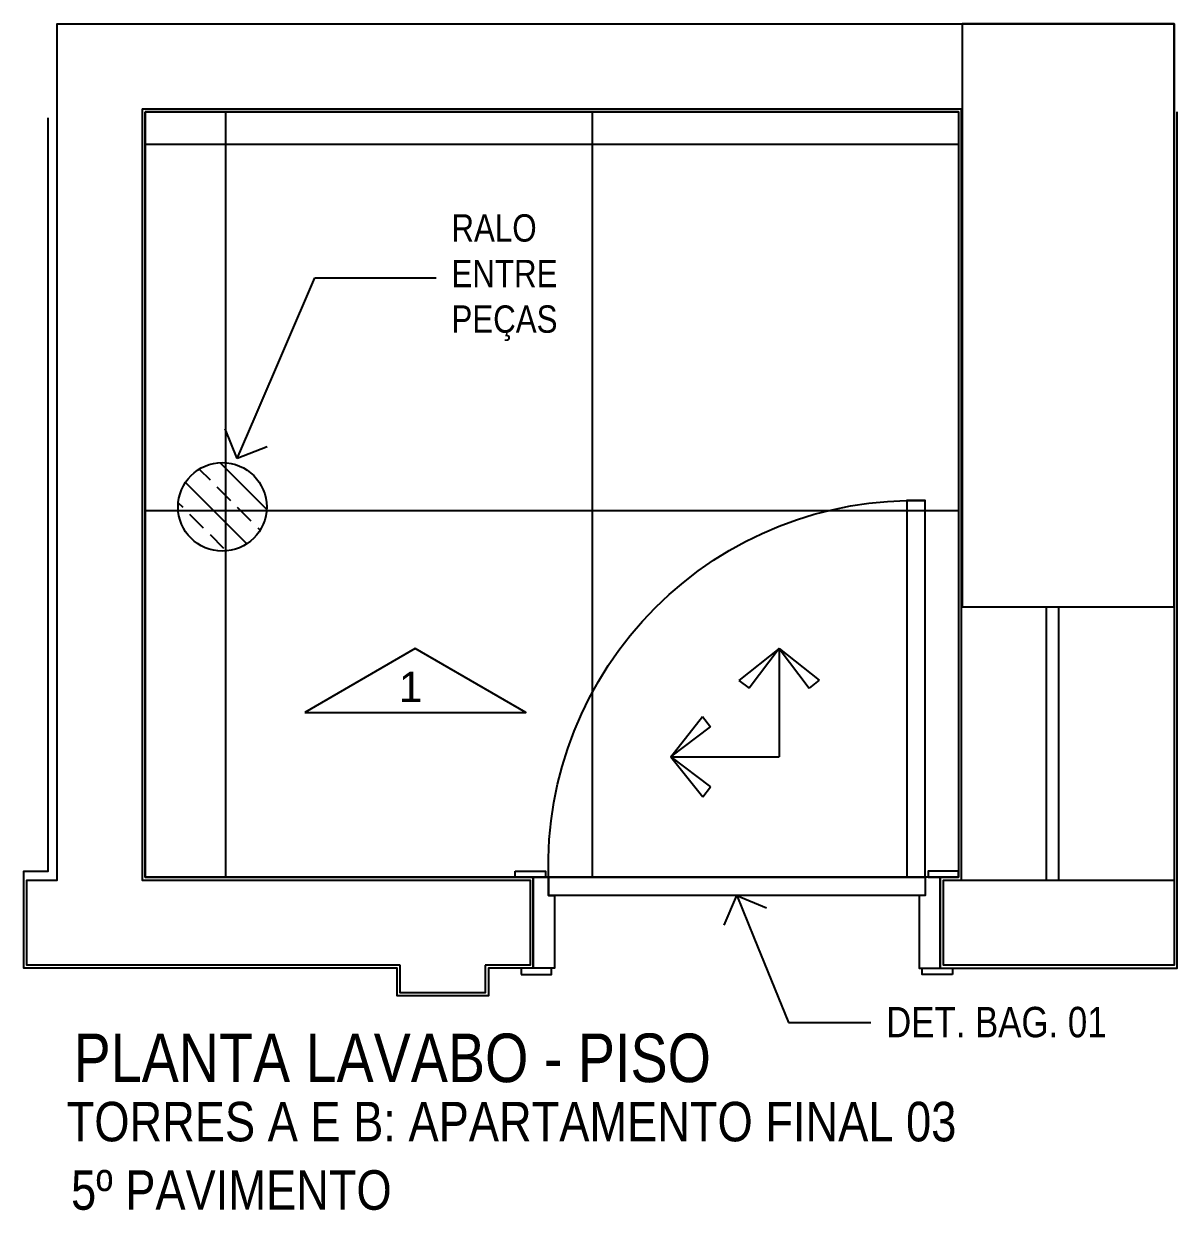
# Model space of a CAD drawing. Header units: metres. Extents: x 3 to 168, y -142 to 28.
# Drawn here: x 63.332 to 65.231, y -80.674 to -78.721 of the extents above; entities that cross this region are included whole.
import ezdxf
from ezdxf import colors
from ezdxf.entities.mleader import LeaderData, LeaderLine
from ezdxf.math import Vec2, Vec3

# ---------------------------------------------------------------- set-up
doc = ezdxf.new("R2010")
doc.units = ezdxf.units.M
doc.linetypes.add('DASHEDX2', pattern=[1.5, 1, -0.5])
for name, color, linetype in [('ARQ-ALV ACAB', 4, 'Continuous'), ('ARQ-ALV OSSO', 5, 'Continuous'), ('ARQ-AUX1', 1, 'Continuous'), ('ARQ-AUX2', 2, 'Continuous'), ('ARQ-CAX @ 1', 1, 'Continuous'), ('ARQ-CERÂMICA', 7, 'Continuous'), ('ARQ-PRJ', 7, 'DASHEDX2'), ('ARQ-SIM', 1, 'Continuous'), ('ARQ-TXT', 2, 'Continuous')]:
    doc.layers.add(name, color=color, linetype=linetype)
doc.styles.add('Adesa', font='ARIALN.TTF')
doc.styles.add('Arial', font='arial.ttf')

# ---------------------------------------------------------------- blocks, each defined once
blk = doc.blocks.new('VISTA')
at = {"layer": 'ARQ-SIM'}
blk.add_lwpolyline([(-0.00525, -0.009093), (-0.00525, 0.009093), (0, 0)], close=True, dxfattribs=at)
at = {"layer": 'ARQ-SIM', "color": 5, "style": 'Adesa'}
blk.add_attdef('4', (-0.001899, -0.001351), '', height=0.0025, rotation=90, dxfattribs=at)
blk = doc.blocks.new('*U186')
for points in [[(-0.665, 0.01), (-0.615, 0.01), (-0.615, 0), (-0.665, 0)], [(0.045, 0.01), (-0.005, 0.01), (-0.005, 0), (0.045, 0)], [(-0.675, -0.16), (-0.625, -0.16), (-0.625, -0.15), (-0.675, -0.15)], [(0, -0.15), (0, -0.77), (-0.03, -0.77), (-0.03, -0.15)], [(0.055, -0.16), (0.005, -0.16), (0.005, -0.15), (0.055, -0.15)]]:
    blk.add_lwpolyline(points, close=True)
for points in [[(-0.66, -0.15), (-0.62, -0.15), (-0.62, -0.12), (-0.61, -0.12), (-0.61, 0), (-0.645, 0), (-0.645, -0.15)], [(0.04, -0.15), (0, -0.15), (0, -0.12), (-0.01, -0.12), (-0.01, 0), (0.025, 0), (0.025, -0.15)]]:
    blk.add_lwpolyline(points)
at = {"layer": 'ARQ-PRJ'}
blk.add_arc((-0.0179, -0.1679), 0.6024, 178.2986, 271.7014, dxfattribs=at)
blk = doc.blocks.new('PL RALO')
at = {"layer": 'ARQ-AUX2'}
h = blk.add_hatch(dxfattribs=at)
h.set_pattern_fill('BRASS', color=8, scale=0.01, angle=315)
h.set_pattern_definition([(315, (-278.116365, 1040.018154), (0.0449012806, 0.0449012806), []), (315, (-278.093914, 1040.040605), (0.0449012806, 0.0449012806), [0.03175, -0.015875])])
edge = h.paths.add_edge_path()
edge.add_arc((0, 0), 0.0729, 270, 630)
blk.add_circle((0, 0), 0.0729, dxfattribs=at)
blk = doc.blocks.new('Seta para pag.piso')
for p, q in [((0, 0.1126), (-0.0418, 0.0796)), ((0, 0.1126), (-0.0312, 0.0715)), ((0, 0.1126), (0, 0)), ((0, 0.1126), (0.0418, 0.0795)), ((0, 0.1126), (0.0312, 0.0715)), ((-0.0418, 0.0796), (-0.0312, 0.0715)), ((0.0418, 0.0795), (0.0312, 0.0715)), ((-0.1126, 0), (-0.0795, 0.0418)), ((-0.0795, 0.0418), (-0.0715, 0.0312)), ((-0.1126, 0), (-0.0715, 0.0312)), ((-0.1126, 0), (0, 0)), ((-0.1126, 0), (-0.0796, -0.0418)), ((-0.1126, 0), (-0.0715, -0.0312)), ((-0.0796, -0.0418), (-0.0715, -0.0312))]:
    blk.add_line(p, q)
blk = doc.blocks.new('_Open90')
at = {"color": 0, "linetype": 'ByBlock', "lineweight": -2}
for p, q in [((-0.5, 0.5), (0, 0)), ((0, 0), (-1, 0)), ((0, 0), (-0.5, -0.5))]:
    blk.add_line(p, q, dxfattribs=at)
blk = doc.blocks.new('AREAS MOLHADAS')
at = {"layer": 'ARQ-CERÂMICA'}
h = blk.add_hatch(dxfattribs=at)
h.set_pattern_fill('NET', color=256, scale=0.19)
h.set_pattern_definition([(0, (64.87075, -80.1256), (0, 0.60325), []), (90, (64.87075, -80.1256), (-0.60325, 4e-17), [])])
h.paths.add_polyline_path([(63.5319, -78.8656), (64.8707, -78.8656), (64.8707, -80.1256), (63.5319, -80.1256)])
at = {"layer": 'ARQ-ALV ACAB', "elevation": 0}
for points in [[(63.5319, -78.8656), (63.5319, -80.1256), (64.1707, -80.1256), (64.1707, -80.2756), (64.0967, -80.2756), (64.0967, -80.3212), (63.9467, -80.3212), (63.9467, -80.2756), (63.3319, -80.2756), (63.3319, -80.1156), (63.3719, -80.1156), (63.3719, -78.8756)], [(64.8707, -78.8656), (63.5319, -78.8656)], [(64.8707, -78.8656), (64.8707, -80.1256), (64.8407, -80.1256), (64.8407, -80.2756), (65.2307, -80.2756), (65.2307, -78.8654)]]:
    blk.add_lwpolyline(points, dxfattribs=at)
at = {"layer": 'ARQ-ALV OSSO', "elevation": 0}
for points in [[(63.9517, -80.2706), (63.3369, -80.2706), (63.3369, -80.1306), (63.3869, -80.1306), (63.3869, -78.7206), (65.2257, -78.7206), (65.2257, -80.2706), (64.8457, -80.2706), (64.8457, -80.1306), (64.8757, -80.1306), (64.8757, -78.8606)], [(63.5269, -78.8606), (63.5269, -80.1306), (64.1657, -80.1306), (64.1657, -80.2706), (64.0917, -80.2706)], [(63.5269, -78.8606), (64.8757, -78.8606)], [(65.0157, -80.1306), (65.0157, -79.6806)], [(65.0357, -80.1306), (65.0357, -79.6806)], [(64.8757, -80.1306), (65.2257, -80.1306)], [(64.0917, -80.2706), (64.0917, -80.3162), (63.9517, -80.3162), (63.9517, -80.2706)]]:
    blk.add_lwpolyline(points, dxfattribs=at)
blk.add_lwpolyline([(65.2257, -78.7206), (64.8768, -78.7206), (64.8768, -79.6806), (65.2257, -79.6806)], close=True, dxfattribs=at)
at = {"layer": 'ARQ-AUX1', "elevation": 0}
blk.add_lwpolyline([(64.1957, -80.1256), (64.8157, -80.1256), (64.8157, -80.1556), (64.1957, -80.1556)], close=True, dxfattribs=at)
at = {"layer": 'ARQ-CERÂMICA', "elevation": 0}
blk.add_lwpolyline([(63.5319, -78.8656), (64.8707, -78.8656), (64.8707, -80.1256), (63.5319, -80.1256)], close=True, dxfattribs=at)
at = {"layer": 'ARQ-CAX @ 1', "xscale": -1, "rotation": 180}
blk.add_blockref('*U186', (64.8157, -80.2756, 0), dxfattribs=at)
at = {"layer": 'ARQ-CERÂMICA'}
blk.add_blockref('PL RALO', (63.6589, -79.5161), dxfattribs=at)
at = {"layer": 'ARQ-CERÂMICA', "xscale": -1.58230973583663, "yscale": 1.58230973583663, "zscale": 1.58230973583663, "rotation": 90}
blk.add_blockref('Seta para pag.piso', (64.5753, -79.9275), dxfattribs=at)
at = {"layer": 'ARQ-SIM', "ltscale": 0.03}
ref = blk.add_blockref('VISTA', (63.9764, -79.7494), dxfattribs=dict(at, xscale=-20.00000000011565, yscale=20.00000000011565, zscale=20.00000000011565, rotation=270))
ref.add_attrib('4', '1', (63.9493, -79.8374), dxfattribs={"color": 3, "height": 0.05, "style": 'Arial'})
at = {"layer": 'ARQ-TXT', "ltscale": 0.5, "style": 'Adesa'}
blk.add_text('PLANTA LAVABO - PISO', height=0.08, dxfattribs=at).set_placement((63.414, -80.4631, 0))
at = {"layer": 'ARQ-TXT', "style": 'Adesa'}
for s, p in [('TORRES A E B: APARTAMENTO FINAL 03', (63.4026, -80.5605, 217.9394)), ('5º PAVIMENTO', (63.4098, -80.6731, 326.9091))]:
    blk.add_text(s, height=0.065, dxfattribs=at).set_placement(p)
at = {"layer": 'ARQ-SIM'}
ml = blk.add_multileader_mtext('Standard', dxfattribs=at)
ml.set_content('RALO ENTRE PEÇAS', color=2, style='Adesa')
ml.set_leader_properties(color=256)
ml.set_arrow_properties(name='OPEN90')
ml.build(insert=Vec2(0, 0))
ml.multileader.update_dxf_attribs({"text_left_attachment_type": 2, "text_right_attachment_type": 2, "dogleg_length": 0.2, "arrow_head_size": 0.075})
ctx = ml.context
ctx.base_point, ctx.char_height, ctx.arrow_head_size, ctx.landing_gap_size, ctx.plane_origin = Vec3(64.0109, -79.1391), 0.045, 0.075, 0.025, Vec3(63.8106, -79.6279)
ctx.left_attachment, ctx.right_attachment = 2, 2
notes = []
notes.append((ctx, [(0, (1, 1, 0), (63.8109, -79.1391), (1, 0), 0.2, [(0, [(63.6832, -79.4366)], 0, [])])]))
ctx.mtext.insert, ctx.mtext.width, ctx.mtext.flow_direction = Vec3(64.0359, -79.0343), 0.142536, 5
ml = blk.add_multileader_mtext('Standard', dxfattribs=at)
ml.set_content('DET. BAG. 01', color=2, style='Adesa')
ml.set_leader_properties(color=256)
ml.set_arrow_properties(name='OPEN90')
ml.build(insert=Vec2(0, 0))
ml.multileader.update_dxf_attribs({"text_left_attachment_type": 2, "text_right_attachment_type": 2, "dogleg_length": 0.2, "arrow_head_size": 0.075})
ctx = ml.context
ctx.base_point, ctx.char_height, ctx.arrow_head_size, ctx.landing_gap_size, ctx.plane_origin = Vec3(64.7265, -80.3651), 0.05, 0.075, 0.025, Vec3(64.5484, -80.6501)
ctx.left_attachment, ctx.right_attachment = 2, 2
notes.append((ctx, [(1, (1, 1, 0), (64.5907, -80.3651), (1, 0), 0.1358, [(0, [(64.5057, -80.1556)], 0, [])])]))
ctx.mtext.insert, ctx.mtext.flow_direction = Vec3(64.7515, -80.3392), 5
for ctx, leaders in notes:
    for number, flags, end, landing, length, lines in leaders:
        leader = LeaderData()
        leader.index, (leader.has_last_leader_line, leader.has_dogleg_vector, leader.attachment_direction) = number, flags
        leader.last_leader_point, leader.dogleg_vector, leader.dogleg_length = Vec3(end), Vec3(landing), length
        for number, points, colour, breaks in lines:
            line = LeaderLine()
            line.index, line.vertices, line.color, line.breaks = number, Vec3.list(points), colors.encode_raw_color(colour), breaks
            leader.lines.append(line)
        ctx.leaders.append(leader)

msp = doc.modelspace()

# ---------------------------------------------------------------- block references
msp.add_blockref('AREAS MOLHADAS', (0, 0))

doc.saveas('drawing.dxf')
